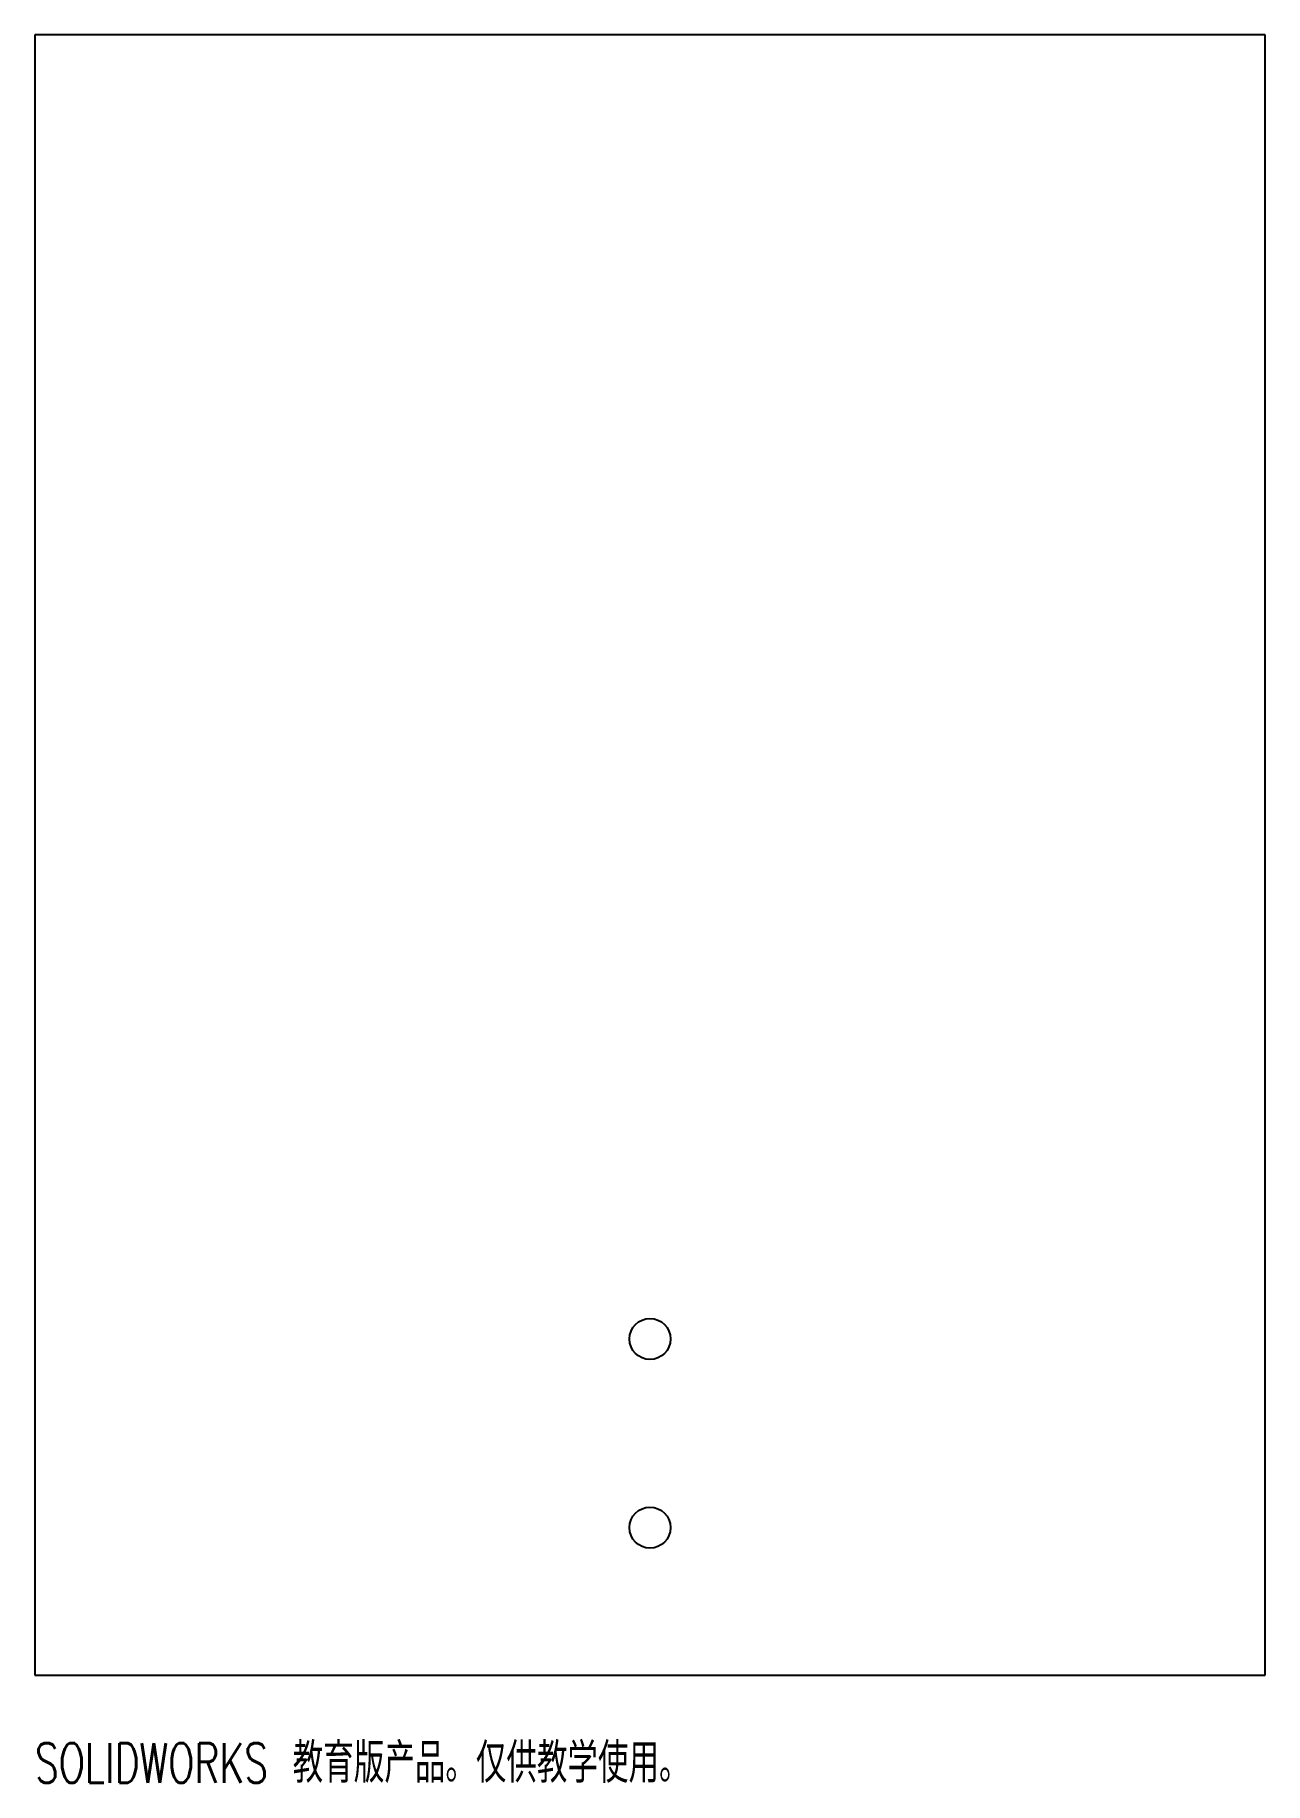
# Model space of a CAD drawing. Header units: millimetres. Extents: x -75 to 75, y -113 to 100.
import ezdxf

# ---------------------------------------------------------------- set-up
doc = ezdxf.new("R2010")
doc.units = ezdxf.units.MM
doc.styles.add('SLDTEXTSTYLE0', font='TXT', dxfattribs={"width": 0.7, "bigfont": 'bigfont'})

msp = doc.modelspace()

# ---------------------------------------------------------------- linework, layer by layer
at = {"color": 7, "linetype": 'Continuous', "lineweight": 25}
for p, q in [((-75, 100), (-75, -100)), ((75, 100), (-75, 100)), ((75, -100), (75, 100)), ((-75, -100), (75, -100))]:
    msp.add_line(p, q, dxfattribs=at)
for centre in [(0, -59), (0, -82)]:
    msp.add_circle(centre, 2.5, dxfattribs=at)

# ---------------------------------------------------------------- texts
at = {"color": 7, "linetype": 'Continuous', "insert": (-75, -108.27), "char_height": 4.8336, "attachment_point": 1, "style": 'SLDTEXTSTYLE0'}
msp.add_mtext('SOLIDWORKS 教育版产品。仅供教学使用。', dxfattribs=at)

doc.saveas('drawing.dxf')
